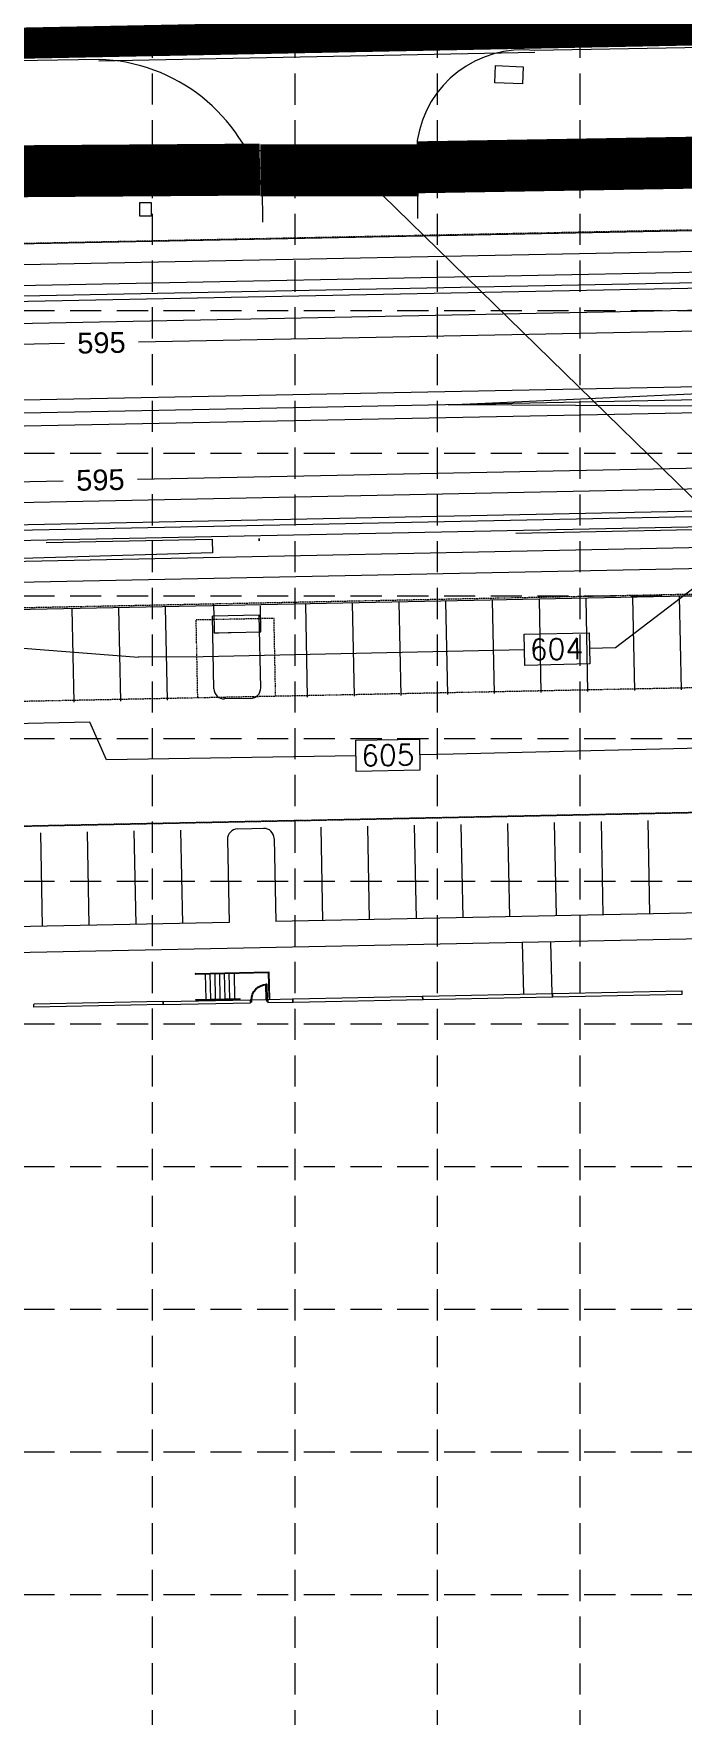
# Model space of a CAD drawing. Extents: x 2140663 to 2528301, y 336313 to 7007653.
# Drawn here: x 2527617.9 to 2527742.9, y 7007162 to 7007485.6 of the extents above; entities that cross this region are included whole.
import ezdxf

# ---------------------------------------------------------------- set-up
doc = ezdxf.new("R2010")
doc.units = 0
doc.header["$MEASUREMENT"] = 0
for name, pattern in [('HIDDEN', [0.375, 0.25, -0.125]), ('PHANTOM2', [1.25, 0.625, -0.125, 0.125, -0.125, 0.125, -0.125]), ('xdrc002pt$0$HIDDEN2', [0.1875, 0.125, -0.0625])]:
    doc.linetypes.add(name, pattern=pattern)
for name, color, linetype in [('1 PROPOSED CONTOURS', 43, 'Continuous'), ('1 SILT FENCE', 200, 'Continuous'), ('GRID', 254, 'HIDDEN'), ('LIMITS OF DISTURBANCE', 1, 'HIDDEN'), ('SANDBAGS', 250, 'HIDDEN'), ('xdrc002ar$0$BASE1$0$ADO', 8, 'Continuous'), ('xdrc002ar$0$BASE1$0$AFLHR', 7, 'Continuous'), ('xdrc002ar$0$BASE1$0$awa', 7, 'Continuous'), ('xdrc002ar$0$l-walk-n', 11, 'Continuous'), ('xdrc002ar$0$xdrc002ar$0$C-PKNG-FACE-N', 1, 'Continuous'), ('xdrc002ar$0$xdrc002ar$0$C-PKNG-STRP-N', 6, 'Continuous'), ('xdrc002ar$0$XR3$0$BASE1$0$ADO', 3, 'Continuous'), ('xdrc002ar$0$XR3$0$BASE1$0$AFLHR', 2, 'Continuous'), ('xdrc002ar$0$XR3$0$BASE1$0$AFLST', 2, 'Continuous'), ('xdrc002ar$0$XR3$0$BASE1$0$awa', 4, 'Continuous'), ('xdrc002bs$0$v-comm-exst', 2, 'Continuous'), ('xdrc002bs$0$v-pave-exst', 6, 'Continuous'), ('xdrc002GR$0$C-DETN-PONDSRF-FLT', 7, 'Continuous'), ('xdrc002GR$0$c-pond-cont-n', 5, 'Continuous'), ('xdrc002pt$0$V-ESMT-ACCS-N', 2, 'xdrc002pt$0$HIDDEN2'), ('xdrc002pt$0$V-ESMT-STRM-N', 2, 'xdrc002pt$0$HIDDEN2'), ('xdrc002pt$0$V-ESMT-WATR-N', 2, 'xdrc002pt$0$HIDDEN2'), ('xdrc002pt$0$v-prop-line', 3, 'PHANTOM2')]:
    doc.layers.add(name, color=color, linetype=linetype)
doc.styles.get("Standard").update_dxf_attribs({"font": 'ARIAL.TTF'})

# ---------------------------------------------------------------- blocks, each defined once
blk = doc.blocks.new('xdrc002ar$0$XR3$0$A$C52BE69D6')
at = {"layer": 'xdrc002ar$0$XR3$0$BASE1$0$awa', "lineweight": 0}
for p, q in [((6.889272481203079e-05, 299.2499246522784), (6.500418298412114, 299.2499246560037)), ((6.889272481203079e-05, 299.2499246522784), (6.889272481203079e-05, -7.534772157669067e-05)), ((6.500418298412114, 299.2499246560037), (7.250389759428799, 298.4999531945214)), ((7.250531383324414, 298.4998115710914), (7.250389759428799, 0.7498961100354791)), ((6.500418298412114, -7.535144686698914e-05), (7.250389759428799, 0.7498961100354791)), ((6.889272481203079e-05, -7.534772157669067e-05), (6.500418298412114, -7.535144686698914e-05))]:
    blk.add_line(p, q, dxfattribs=at)
blk = doc.blocks.new('xdrc002ar$0$XR3$0$BASE1$0$36D')
at = {"layer": 'xdrc002ar$0$XR3$0$BASE1$0$ADO'}
blk.add_lwpolyline([(-1.75, 1.000444171950221e-11), (0, 1.000444171950221e-11), (0, -35.99999999999), (-1.75, -35.99999999999)], close=True, dxfattribs=at)
blk.add_arc((0, 1.000444171950221e-11), 36, 180, 270, dxfattribs=at)
blk = doc.blocks.new('xdrc002ar$0$A$C52BE69D6')
at = {"layer": 'xdrc002ar$0$BASE1$0$awa', "lineweight": 0}
for p, q in [((6.889272481203079e-05, 299.2499246522784), (6.500418298412114, 299.2499246560037)), ((6.889272481203079e-05, 299.2499246522784), (6.889272481203079e-05, -7.534772157669067e-05)), ((6.500418298412114, 299.2499246560037), (7.250389759428799, 298.4999531945214)), ((7.250531383324414, 298.4998115710914), (7.250389759428799, 0.7498961100354791)), ((6.500418298412114, -7.535144686698914e-05), (7.250389759428799, 0.7498961100354791)), ((6.889272481203079e-05, -7.534772157669067e-05), (6.500418298412114, -7.535144686698914e-05))]:
    blk.add_line(p, q, dxfattribs=at)
blk = doc.blocks.new('xdrc002ar$0$BASE1$0$36D')
at = {"layer": 'xdrc002ar$0$BASE1$0$ADO'}
blk.add_lwpolyline([(-1.75, 1.000444171950221e-11), (0, 1.000444171950221e-11), (0, -35.99999999999), (-1.75, -35.99999999999)], close=True, dxfattribs=at)
blk.add_arc((0, 1.000444171950221e-11), 36, 180, 270, dxfattribs=at)

msp = doc.modelspace()

# ---------------------------------------------------------------- linework, layer by layer
at = {"color": 7, "linetype": 'Continuous', "lineweight": 0}
for p, q in [((2527667.908804057, 7007299.255125386), (2527667.846316957, 7007299.253856835)), ((2527667.910750366, 7007299.255207405), (2527667.848263267, 7007299.253938835))]:
    msp.add_line(p, q, dxfattribs=at)
at = {"layer": '1 PROPOSED CONTOURS', "color": 43, "lineweight": 0}
for p, q in [((2527638.118068302, 7007365.562673682), (2527595.832954275, 7007368.887940248)), ((2527638.118068302, 7007365.562673682), (2527638.118068302, 7007365.562673682)), ((2527628.725397511, 7007353.094623148, 605), (2527603.237625493, 7007352.575088453, 605)), ((2527631.967391452, 7007345.861662598, 605), (2527628.725397511, 7007353.094623148, 605)), ((2527628.725397511, 7007353.094623148, 605), (2527628.725397511, 7007353.094623148, 605))]:
    msp.add_line(p, q, dxfattribs=at)
for points, elevation in [([(2527620.304517682, 7007387.675234339), (2527652.315239553, 7007388.317742178)], 603), ([(2527652.315239553, 7007388.317742178), (2527652.323611201, 7007387.884056054)], 603), ([(2527710.810435494, 7007389.512763768), (2527710.810435498, 7007389.512763766)], 604), ([(2527652.365469441, 7007385.71562544), (2527613.459984818, 7007384.585251226)], 603), ([(2527652.357593842, 7007386.123614171), (2527652.365469441, 7007385.71562544)], 603), ([(2527661.68126879, 7007371.092934966), (2527661.584533546, 7007375.509809371)], 604), ([(2527652.660357749, 7007371.474427285), (2527652.682574814, 7007370.323491072)], 604), ([(2527652.682574814, 7007370.323491072), (2527653.551917106, 7007370.340882683)], 604), ([(2527653.551917106, 7007370.340882683), (2527655.359639722, 7007370.37706925)], 604), ([(2527655.966682511, 7007370.389218464), (2527661.694170471, 7007370.503851745)], 604), ([(2527661.694170471, 7007370.503851745), (2527661.68126879, 7007371.092934966)], 604), ([(2527757.046689653, 7007348.367118749), (2527698.718090786, 7007346.960716072)], 605)]:
    msp.add_lwpolyline(points, dxfattribs=dict(at, elevation=elevation))
at = {"layer": '1 PROPOSED CONTOURS', "color": 43, "lineweight": 0, "extrusion": (0.9998137399311232, 0.01929988199291224, 0), "elevation": 2662423.282156154}
msp.add_lwpolyline([(6957299.295941317, 603), (6957299.26036448, 603)], dxfattribs=at)
at = {"layer": '1 PROPOSED CONTOURS', "color": 43, "lineweight": 0, "extrusion": (0.9998137400335045, 0.01929987668914285, 0), "elevation": 2662423.24524937}
msp.add_lwpolyline([(6957299.274487991, 603.0000000000005), (6957297.549294983, 603.0000000000005)], dxfattribs=at)
at = {"layer": '1 PROPOSED CONTOURS', "color": 43, "lineweight": 0, "extrusion": (0.9999999998453847, 1.758495689056418e-05, 0), "elevation": 2527784.555068234}
for points in [[(7007343.555214948, 603), (7007344.048284861, 603)], [(7007344.048284861, 603), (7007343.555214948, 603)]]:
    msp.add_lwpolyline(points, dxfattribs=at)
at = {"layer": '1 PROPOSED CONTOURS', "color": 43, "lineweight": 0, "extrusion": (0.02009666196498834, -0.9997980416953542, 0), "elevation": -6955175.762555208}
msp.add_lwpolyline([(2668025.456540606, 604.0000000000005), (2668074.931965339, 604.0000000000005)], dxfattribs=at)
at = {"layer": '1 PROPOSED CONTOURS', "color": 43, "lineweight": 0, "extrusion": (-0.6056930790619465, 0.7956983687154692, 0), "elevation": 4044722.282200912}
msp.add_lwpolyline([(-6255662.672191896, 604), (-6255624.564311173, 604)], dxfattribs=at)
at = {"layer": '1 PROPOSED CONTOURS', "color": 43, "lineweight": 0, "extrusion": (0.9998137400284213, 0.01929987695247522, 0), "elevation": 2662423.267061802}
msp.add_lwpolyline([(6957287.150543987, 604.0000000000005), (6957282.896292115, 604.0000000000005)], dxfattribs=at)
at = {"layer": '1 PROPOSED CONTOURS', "color": 43, "lineweight": 0, "extrusion": (0.02000976291216023, -0.9997997846510067, 0), "elevation": -6955389.609493639}
msp.add_lwpolyline([(2667365.104122608, 604.0000000000005), (2667365.711286961, 604.0000000000005)], dxfattribs=at)
at = {"layer": '1 PROPOSED CONTOURS', "color": 43, "linetype": 'Continuous', "lineweight": 0, "extrusion": (0.02170636440222809, -0.9997643891159746, 0)}
for points, elevation in [([(2679221.372542728, 604.0000000000005), (2679233.848733204, 604.0000000000005)], -6950851.585836517), ([(2679233.848733205, 604.0000000000005), (2679221.372542729, 604.0000000000005)], -6950845.585836516)]:
    msp.add_lwpolyline(points, dxfattribs=dict(at, elevation=elevation))
at = {"layer": '1 PROPOSED CONTOURS', "color": 43, "linetype": 'Continuous', "lineweight": 0, "extrusion": (0.9997643891120878, 0.021706364581245, 0)}
for points, elevation in [([(6950845.585356775, 604.0000000000002), (6950851.585356777, 604.0000000000002)], 2679221.373787342), ([(6950851.585356774, 604.0000000000002), (6950845.585356773, 604.0000000000002)], 2679233.849977818)]:
    msp.add_lwpolyline(points, dxfattribs=dict(at, elevation=elevation))
at = {"layer": '1 PROPOSED CONTOURS', "color": 43, "lineweight": 0, "extrusion": (0.006888871814948932, -0.9999762714410365, 0), "elevation": -6989786.765958335}
msp.add_lwpolyline([(2575863.409595243, 604.0000000000005), (2575850.945869958, 604.0000000000005)], dxfattribs=at)
at = {"layer": '1 PROPOSED CONTOURS', "color": 43, "lineweight": 0, "extrusion": (0.02170636448467942, -0.9997643891141845, 0), "elevation": -6950848.585615559}
msp.add_lwpolyline([(2679221.37311597, 604.0000000000005), (2679159.43502885, 604.0000000000005)], dxfattribs=at)
at = {"layer": '1 PROPOSED CONTOURS', "color": 43, "lineweight": 0, "extrusion": (0.02170636443089999, -0.999764389115352, 0), "elevation": -6950848.585759679}
msp.add_lwpolyline([(2679238.878410916, 604), (2679233.848932545, 604)], dxfattribs=at)
at = {"layer": '1 PROPOSED CONTOURS', "color": 43, "linetype": 'Continuous', "lineweight": 0, "extrusion": (0.01646281673803226, -0.9998644786495068, 0)}
for points, elevation in [([(2642698.099056566, 605), (2642710.384770851, 605)], -6964787.274827694), ([(2642710.384770852, 605), (2642698.099056566, 605)], -6964781.274827694)]:
    msp.add_lwpolyline(points, dxfattribs=dict(at, elevation=elevation))
at = {"layer": '1 PROPOSED CONTOURS', "color": 43, "linetype": 'Continuous', "lineweight": 0, "extrusion": (0.9998644786488147, 0.01646281678006822, 0)}
for points, elevation in [([(6964781.274716592, 605), (6964787.274716591, 605)], 2642698.099349377), ([(6964787.274716591, 605), (6964781.274716591, 605)], 2642710.385063664)]:
    msp.add_lwpolyline(points, dxfattribs=dict(at, elevation=elevation))
at = {"layer": '1 PROPOSED CONTOURS', "color": 43, "lineweight": 0, "extrusion": (0.01646281669654233, -0.99986447865019, 0), "elevation": -6964784.274937356}
msp.add_lwpolyline([(2642698.09876756, 605.0000000000005), (2642650.069745234, 605.0000000000005)], dxfattribs=at)
at = {"layer": '1 PROPOSED CONTOURS', "color": 43, "lineweight": 0, "extrusion": (0.0164628166954087, -0.9998644786502087, 0), "elevation": -6964784.274940352}
msp.add_lwpolyline([(2642716.829484043, 605.0000000000005), (2642710.384473948, 605.0000000000005)], dxfattribs=at)
at = {"layer": '1 SILT FENCE', "color": 200, "linetype": 'Continuous', "lineweight": 0, "const_width": 10}
for points in [[(2527691.8070874, 7007459.910734712), (2528105.114774872, 7007466.851410929)], [(2527395.543867936, 7007457.618971909), (2527661.494530885, 7007459.479046433)]]:
    msp.add_lwpolyline(points, dxfattribs=at)
at = {"layer": 'GRID', "color": 253, "linetype": 'HIDDEN', "lineweight": 0, "ltscale": 24}
for p, q in [((2527640.809458301, 7006031.973076862), (2527640.809458301, 7007624.562990395)), ((2527668.266930372, 7006031.968759974), (2527668.266930372, 7007624.562990395)), ((2527695.724402441, 7006031.964443088), (2527695.724402441, 7007624.562990395)), ((2527723.181874511, 7006031.960126197), (2527723.181874511, 7007624.562990395)), ((2527228.947377252, 7007459.818157976), (2528272.331315909, 7007459.818157976)), ((2527228.947377252, 7007432.360685904), (2528272.331315909, 7007432.360685904)), ((2527228.947377252, 7007404.903213835), (2528272.331315909, 7007404.903213835)), ((2527228.947377252, 7007377.445741766), (2528272.331315909, 7007377.445741766)), ((2527228.947377252, 7007349.988269694), (2528272.331315909, 7007349.988269694)), ((2527228.947377252, 7007322.530797625), (2528272.331315909, 7007322.530797625)), ((2527228.947377252, 7007295.073325557), (2528272.331315909, 7007295.073325557)), ((2527228.947377252, 7007267.615853484), (2528272.331315909, 7007267.615853484)), ((2527228.947377252, 7007240.158381416), (2528272.331315909, 7007240.158381416)), ((2527228.947377252, 7007212.700909346), (2528272.331315909, 7007212.700909346)), ((2527228.947377252, 7007185.243437274), (2528272.331315909, 7007185.243437274))]:
    msp.add_line(p, q, dxfattribs=at)
at = {"layer": 'LIMITS OF DISTURBANCE', "color": 7, "linetype": 'Continuous', "lineweight": 0}
msp.add_line((2527861.060326104, 7007282.788573408), (2527679.655602895, 7007459.87654717), dxfattribs=at)
at = {"layer": 'LIMITS OF DISTURBANCE', "ltscale": 70, "const_width": 6}
msp.add_lwpolyline([(2527323.279507909, 7007478.034385583), (2527323.279507909, 7007463.102355542), (2527345.362386929, 7006446.874516389, 0.3527120601780434), (2527681.725039883, 7006131.321992346), (2528205.897920626, 7006144.525554366), (2528183.386823632, 7007495.015237641)], format="xyb", close=True, dxfattribs=at)
at = {"layer": 'SANDBAGS', "color": 2, "linetype": 'Continuous', "lineweight": 0, "const_width": 10}
msp.add_lwpolyline([(2527661.587537706, 7007459.35116212), (2527692.095476117, 7007459.312922503)], dxfattribs=at)
at = {"layer": 'xdrc002ar$0$BASE1$0$ADO', "color": 7, "lineweight": 0}
for points in [[(2527659.711679127, 7007299.192972964), (2527659.703644867, 7007299.588724595), (2527659.870277133, 7007299.59210744), (2527659.878311392, 7007299.19635581)], [(2527662.877692171, 7007299.257247038), (2527662.869657912, 7007299.652998668), (2527663.036290178, 7007299.656381514), (2527663.044324437, 7007299.260629884)]]:
    msp.add_lwpolyline(points, close=True, dxfattribs=at)
at = {"layer": 'xdrc002ar$0$BASE1$0$AFLHR', "color": 7, "lineweight": 0}
for p, q in [((2527659.639043489, 7007299.691601194), (2527662.721740401, 7007299.754183844)), ((2527663.096662998, 7007299.761795247), (2527662.867543634, 7007299.757143834))]:
    msp.add_line(p, q, dxfattribs=at)
at = {"layer": 'xdrc002ar$0$BASE1$0$awa', "color": 7, "lineweight": 0}
for p, q in [((2527617.939360129, 7007298.782530869), (2527618.000576304, 7007298.84628408)), ((2527617.950356949, 7007298.240946936), (2527617.939362068, 7007298.782532888)), ((2527642.853416268, 7007298.746510573), (2527617.952303132, 7007298.240986446)), ((2527642.778656149, 7007299.34932231), (2527618.002522486, 7007298.846323591)), ((2527642.842421428, 7007299.288094547), (2527642.778668188, 7007299.349310749)), ((2527642.853416268, 7007298.746510573), (2527642.842421428, 7007299.288094547)), ((2527642.90490457, 7007299.289363033), (2527642.966132333, 7007299.353128313)), ((2527642.915900576, 7007298.74781915), (2527642.904906509, 7007299.289365053)), ((2527642.915900576, 7007298.74781915), (2527659.713793743, 7007299.088811164)), ((2527642.966132242, 7007299.353128218), (2527659.639043489, 7007299.691601194)), ((2527659.639043489, 7007299.691601194), (2527659.702799156, 7007299.630382661)), ((2527659.702799156, 7007299.630382661), (2527659.713793405, 7007299.088827798)), ((2527663.096662998, 7007299.761795247), (2527663.035444466, 7007299.698039581)), ((2527663.035444466, 7007299.698039581), (2527663.046438715, 7007299.156484718)), ((2527663.046439156, 7007299.156463022), (2527667.848263268, 7007299.253938836)), ((2527663.096662969, 7007299.761795217), (2527667.773515186, 7007299.856739013)), ((2527667.837268427, 7007299.795522811), (2527667.773515186, 7007299.856739013)), ((2527667.848263268, 7007299.253938836), (2527667.837268427, 7007299.795522811))]:
    msp.add_line(p, q, dxfattribs=at)
at = {"layer": 'xdrc002ar$0$BASE1$0$awa', "color": 7, "linetype": 'Continuous', "lineweight": 0}
for p, q in [((2527659.639043489, 7007299.691601194), (2527659.702799156, 7007299.630382661)), ((2527659.702799156, 7007299.630382661), (2527659.713793405, 7007299.088827798)), ((2527663.096662998, 7007299.761795247), (2527663.035444466, 7007299.698039581)), ((2527663.035444466, 7007299.698039581), (2527663.046438715, 7007299.156484718))]:
    msp.add_line(p, q, dxfattribs=at)
at = {"layer": 'xdrc002ar$0$l-walk-n', "color": 7, "lineweight": 0}
for p, q in [((2527712.291838231, 7007300.759597079), (2527712.090278491, 7007310.687247193)), ((2527717.74904475, 7007300.870394005), (2527717.54748501, 7007310.798044122))]:
    msp.add_line(p, q, dxfattribs=at)
at = {"layer": 'xdrc002ar$0$xdrc002ar$0$C-PKNG-FACE-N', "color": 7, "lineweight": 0}
for p, q in [((2527630.469384026, 7007480.377542998), (2527714.464244336, 7007482.088874218)), ((2527652.324158567, 7007375.537809113), (2527578.049344981, 7007374.029817601)), ((2527766.151192162, 7007377.848824006), (2527652.324158566, 7007375.537809113)), ((2527661.362897958, 7007373.720910055), (2527652.364755913, 7007373.538221991)), ((2527652.648937344, 7007359.541112142), (2527652.364755913, 7007373.538221991)), ((2527661.647079389, 7007359.723800205), (2527661.362897958, 7007373.720910055)), ((2527659.688089615, 7007357.683615735), (2527654.689121812, 7007357.582122367)), ((2527657.201072139, 7007332.577479707), (2527662.701318786, 7007332.689150469)), ((2527655.242089414, 7007330.537302585), (2527655.566867025, 7007314.540663199)), ((2527664.24154598, 7007330.720017346), (2527664.566323587, 7007314.72337796)), ((2527772.543238985, 7007316.915643906), (2527664.566323075, 7007314.723403161)), ((2527984.597762405, 7007316.219929855), (2527592.681424751, 7007308.262905365)), ((2527655.566866513, 7007314.54068841), (2527604.573516238, 7007313.505377304))]:
    msp.add_line(p, q, dxfattribs=at)
for centre, radius, start, end in [((2527654.648568692, 7007359.581693787), 1.9999992, 181.1631084898884, 271.1631088099875), ((2527659.647536496, 7007359.683187156), 1.9999992, 271.1631088099875, 1.163108489888423), ((2527657.241669335, 7007330.577899786), 1.999992, 91.16310870003836, 181.1631082732395), ((2527662.241966055, 7007330.67942013), 1.999992, 1.163108273239462, 91.16310870003836)]:
    msp.add_arc(centre, radius, start, end, dxfattribs=at)
at = {"layer": 'xdrc002ar$0$xdrc002ar$0$C-PKNG-STRP-N', "color": 7, "lineweight": 0}
for p, q in [((2527625.695108554, 7007356.993460832), (2527625.331368502, 7007374.909161562)), ((2527634.693250598, 7007357.176148895), (2527634.329510547, 7007375.091849625)), ((2527643.691392645, 7007357.358836958), (2527643.327652594, 7007375.274537686)), ((2527670.685818782, 7007357.906901147), (2527670.322078729, 7007375.822601876)), ((2527679.683960826, 7007358.089589209), (2527679.320220773, 7007376.005289938)), ((2527688.68210287, 7007358.272277272), (2527688.318362819, 7007376.187978002)), ((2527697.680244918, 7007358.454965333), (2527697.316504864, 7007376.370666065)), ((2527706.678386963, 7007358.637653398), (2527706.31464691, 7007376.553354128)), ((2527715.676529008, 7007358.820341462), (2527715.312788955, 7007376.736042192)), ((2527724.674671054, 7007359.003029524), (2527724.310931001, 7007376.918730256)), ((2527724.674671054, 7007359.003029522), (2527724.310931002, 7007376.918730252)), ((2527733.6728131, 7007359.185717585), (2527733.309073047, 7007377.101418315)), ((2527742.670955145, 7007359.368405648), (2527742.307215092, 7007377.284106378)), ((2527673.199058429, 7007332.902284669), (2527673.56443324, 7007314.906065362)), ((2527682.197168083, 7007333.084972071), (2527682.56254289, 7007315.088752778)), ((2527691.195177757, 7007333.267657446), (2527691.560552564, 7007315.271438153)), ((2527700.193287411, 7007333.450344862), (2527700.558662218, 7007315.454125555)), ((2527709.191297081, 7007333.633030238), (2527709.556671892, 7007315.63681093)), ((2527718.189406731, 7007333.815717639), (2527718.554781542, 7007315.819498332)), ((2527727.187516385, 7007333.998405041), (2527727.552891196, 7007316.002185734)), ((2527736.185626038, 7007334.181092443), (2527736.551000846, 7007316.184873151)), ((2527619.209006579, 7007331.808449121), (2527619.57438139, 7007313.812229814)), ((2527628.207116229, 7007331.991136523), (2527628.572491043, 7007313.994917216)), ((2527637.205225882, 7007332.173823925), (2527637.570600693, 7007314.177604618)), ((2527646.203335536, 7007332.356511341), (2527646.568710347, 7007314.360292034))]:
    msp.add_line(p, q, dxfattribs=at)
at = {"layer": 'xdrc002ar$0$XR3$0$BASE1$0$ADO', "color": 7, "lineweight": 0}
for points in [[(2527659.709732798, 7007299.19289327), (2527659.701698652, 7007299.588644902), (2527659.868330918, 7007299.592027701), (2527659.876365065, 7007299.196276069)], [(2527662.875745861, 7007299.257166445), (2527662.867711714, 7007299.652918079), (2527663.034343981, 7007299.656300877), (2527663.042378128, 7007299.260549244)]]:
    msp.add_lwpolyline(points, close=True, dxfattribs=at)
at = {"layer": 'xdrc002ar$0$XR3$0$BASE1$0$AFLHR', "color": 7, "lineweight": 0}
for p, q in [((2527649.073938454, 7007304.748996262), (2527663.216855188, 7007305.036111369)), ((2527649.076475553, 7007304.624022063), (2527663.094418087, 7007304.908600071)), ((2527656.512443562, 7007304.77497952), (2527656.611390424, 7007299.900985726)), ((2527663.094418087, 7007304.908600071), (2527663.190827851, 7007300.159580476)), ((2527663.216855188, 7007305.036111369), (2527663.323836198, 7007299.766365942)), ((2527649.175425534, 7007299.750028333), (2527657.611184024, 7007299.921282519)), ((2527649.177962632, 7007299.625054133), (2527657.613721122, 7007299.796308318)), ((2527656.613927524, 7007299.776011527), (2527656.616887473, 7007299.630208293)), ((2527659.637097302, 7007299.691521519), (2527662.719794232, 7007299.754103296)), ((2527663.094716832, 7007299.761714594), (2527662.865597465, 7007299.757063244))]:
    msp.add_line(p, q, dxfattribs=at)
for centre, radius, start, end in [((2527649.075210121, 7007304.686509226), 0.06249997507761018, 91.1630006841799, 271.1630006841799), ((2527649.176694083, 7007299.687541233), 0.062499975, 91.1630006841799, 271.1630006841799), ((2527657.612452573, 7007299.858795418), 0.062499975, 271.1630006841799, 91.1630006841799), ((2527663.253314951, 7007300.160849025), 0.062499975, 181.1630006755155, 1.163000675515473)]:
    msp.add_arc(centre, radius, start, end, dxfattribs=at)
at = {"layer": 'xdrc002ar$0$XR3$0$BASE1$0$AFLST', "color": 7, "lineweight": 0}
for p, q in [((2527651.112525631, 7007299.789353368), (2527651.013578768, 7007304.663347161)), ((2527652.029003097, 7007299.807958761), (2527651.930056234, 7007304.681952556)), ((2527652.945480562, 7007299.826564154), (2527652.846533699, 7007304.700557948)), ((2527653.861958028, 7007299.845169546), (2527653.763011165, 7007304.719163341)), ((2527654.778435493, 7007299.86377494), (2527654.67948863, 7007304.737768734)), ((2527655.694912959, 7007299.882380334), (2527655.595966096, 7007304.756374127)), ((2527651.118022679, 7007299.518575934), (2527651.11506273, 7007299.664379168)), ((2527652.034500145, 7007299.537181327), (2527652.031540196, 7007299.682984561)), ((2527652.95097761, 7007299.55578672), (2527652.948017661, 7007299.701589954)), ((2527653.867455076, 7007299.574392114), (2527653.864495127, 7007299.720195347)), ((2527654.783932541, 7007299.592997506), (2527654.780972593, 7007299.738800741)), ((2527655.700410007, 7007299.6116029), (2527655.697450058, 7007299.757406133))]:
    msp.add_line(p, q, dxfattribs=at)
at = {"layer": 'xdrc002ar$0$XR3$0$BASE1$0$awa', "color": 7, "lineweight": 0}
for p, q in [((2527617.939359867, 7007298.782502527), (2527618.00057606, 7007298.846255721)), ((2527617.950356534, 7007298.240918591), (2527617.939361807, 7007298.782504546)), ((2527642.851469814, 7007298.746435658), (2527617.950356534, 7007298.240918591)), ((2527642.776709865, 7007299.349247416), (2527618.00057606, 7007298.846255721)), ((2527642.840475127, 7007299.288019635), (2527642.776721904, 7007299.349235856)), ((2527642.851469814, 7007298.746435658), (2527642.840475127, 7007299.288019635)), ((2527642.902958269, 7007299.289288104), (2527642.96418605, 7007299.353053367)), ((2527642.913954122, 7007298.747744218), (2527642.902960208, 7007299.289290124)), ((2527642.913954122, 7007298.747744218), (2527659.711847385, 7007299.08873147)), ((2527642.96418596, 7007299.353053272), (2527659.637097302, 7007299.691521519)), ((2527659.637097302, 7007299.691521519), (2527659.700852952, 7007299.630302969)), ((2527659.700852952, 7007299.630302969), (2527659.711847048, 7007299.088748103)), ((2527663.094716832, 7007299.761714594), (2527663.033498281, 7007299.697958943)), ((2527663.033498281, 7007299.697958943), (2527663.044492377, 7007299.156404079)), ((2527663.044492817, 7007299.156382383), (2527667.846316957, 7007299.253856835)), ((2527663.094716802, 7007299.761714564), (2527667.771569047, 7007299.856657033)), ((2527667.835322271, 7007299.795440813), (2527667.771569047, 7007299.856657033)), ((2527667.846316957, 7007299.253856835), (2527667.835322271, 7007299.795440813))]:
    msp.add_line(p, q, dxfattribs=at)
at = {"layer": 'xdrc002ar$0$XR3$0$BASE1$0$awa', "color": 7, "linetype": 'Continuous', "lineweight": 0}
for p, q in [((2527659.637097302, 7007299.691521519), (2527659.700852952, 7007299.630302969)), ((2527659.700852952, 7007299.630302969), (2527659.711847048, 7007299.088748103)), ((2527663.094716832, 7007299.761714594), (2527663.033498281, 7007299.697958943)), ((2527663.033498281, 7007299.697958943), (2527663.044492377, 7007299.156404079))]:
    msp.add_line(p, q, dxfattribs=at)
at = {"layer": 'xdrc002bs$0$v-comm-exst', "color": 7, "lineweight": 0}
for points in [[(2527706.74265208, 7007476.182088847), (2527706.894134378, 7007479.478184028), (2527712.168640777, 7007479.251260624), (2527712.04896316, 7007475.973188098), (2527706.74265208, 7007476.182088847)], [(2527712.15563182, 7007457.767745992), (2527713.65563182, 7007457.767745992), (2527713.65563182, 7007459.267745992), (2527712.15563182, 7007459.267745992), (2527712.15563182, 7007457.767745992)]]:
    msp.add_lwpolyline(points, dxfattribs=at)
at = {"layer": 'xdrc002bs$0$v-pave-exst', "color": 7, "lineweight": 0}
for points, format in [([(2527875.325527198, 7007485.54518708), (2527828.33418015, 7007484.507504335), (2527790.241843021, 7007483.725919287), (2527714.462598443, 7007482.397023675, 0.4043652713190415), (2527691.802102856, 7007465.051320417, -0.5814380765081351)], "xyb"), ([(2527661.907952487, 7007455.796298092, 0.3313427926009946), (2527630.467704535, 7007480.68569177), (2527606.798120412, 7007480.250347688), (2527603.757752875, 7007479.745863429), (2527602.165658521, 7007479.252640828), (2527599.950462448, 7007478.723752975), (2527597.429241329, 7007478.522443344), (2527586.508153763, 7007478.278237397), (2527583.075748519, 7007478.519942976), (2527581.192221266, 7007479.018886419), (2527579.369442957, 7007479.513829274), (2527576.441932031, 7007479.713808711), (2527517.506526839, 7007478.450732788), (2527457.125498852, 7007477.29414254), (2527298.018688595, 7007474.010729227)], "xyb"), ([(2527639.83185264, 7007450.533533424, 0, 2.00000004, 0), (2527639.83185264, 7007444.533533424, 0, 0, 0), (2527639.83185264, 7007442.791563026, 0, 0, 0.3648807555347859)], "xyseb")]:
    msp.add_lwpolyline(points, format=format, dxfattribs=at)
for points in [[(2527691.802102856, 7007465.051320417), (2527691.850079918, 7007450.065724562)], [(2527661.907952487, 7007455.796298092), (2527662.010237543, 7007449.342298075)]]:
    msp.add_lwpolyline(points, dxfattribs=at)
msp.add_lwpolyline([(2527640.545998043, 7007450.533533424), (2527638.358706078, 7007450.533533423), (2527638.358706078, 7007453.124084746), (2527640.545998043, 7007453.124084747)], close=True, dxfattribs=at)
at = {"layer": 'xdrc002GR$0$C-DETN-PONDSRF-FLT', "lineweight": 0}
for points in [[(2528069.719467446, 7007444.094669045, 599.5), (2527431.032377092, 7007431.464485042, 599.5), (2527430.034297553, 7007431.406590907, 599.5), (2527429.043539699, 7007431.272750066, 599.5), (2527428.065874036, 7007431.063742053, 599.5), (2527427.10699482, 7007430.780784201, 599.5), (2527426.172486885, 7007430.425524552, 599.5), (2527425.267793122, 7007430.000032258, 599.5), (2527424.398182772, 7007429.506785531, 599.5), (2527423.568720737, 7007428.948657203, 599.5), (2527422.784238084, 7007428.328898003, 599.5), (2527422.049303906, 7007427.651117618, 599.5), (2527421.368198705, 7007426.919263669, 599.5), (2527420.744889469, 7007426.137598719, 599.5), (2527420.18300656, 7007425.310675451, 599.5), (2527419.685822573, 7007424.443310141, 599.5), (2527419.256233276, 7007423.540554618, 599.5), (2527418.896740742, 7007422.607666835, 599.5), (2527418.609438776, 7007421.650080246, 599.5), (2527418.396000721, 7007420.673372155, 599.5), (2527418.257669714, 7007419.683231241, 599.5), (2527418.24097502, 7007419.416353002, 599.5)], [(2527419.247752551, 7007419.436793472, 599.5), (2527419.318341601, 7007420.115274454, 599.5), (2527419.503524384, 7007421.097688973, 599.5), (2527419.769174002, 7007422.061463444, 599.5), (2527420.113477067, 7007423.000018905, 599.5), (2527420.53408328, 7007423.906948541, 599.5), (2527421.02812148, 7007424.776061427, 599.5), (2527421.592219238, 7007425.601424784, 599.5), (2527422.222525885, 7007426.377404477, 599.5), (2527422.91473879, 7007427.098703475, 599.5), (2527423.664132738, 7007427.760398014, 599.5), (2527424.465592179, 7007428.357971203, 599.5), (2527425.313646153, 7007428.887343858, 599.5), (2527426.202505633, 7007429.344902353, 599.5), (2527427.126103045, 7007429.727523278, 599.5), (2527428.078133684, 7007430.032594769, 599.5), (2527429.052098752, 7007430.258034332, 599.5), (2527430.041349725, 7007430.402303061, 599.5), (2527431.039133728, 7007430.464416142, 599.5), (2527431.052148456, 7007430.464680514, 599.5), (2528069.73923881, 7007443.094864517, 599.5)], [(2527878.404955037, 7007439.311185082, 593.5), (2527878.591249084, 7007429.890609457, 593.5476332221929), (2527878.484244171, 7007428.209369188, 593.5576332221929), (2527878.123678047, 7007426.671007462, 593.5676332221929), (2527877.512899943, 7007425.213778982, 593.5776332221928), (2527876.668836682, 7007423.878068708, 593.5876332221928), (2527875.614880238, 7007422.700893888, 593.5976332221928), (2527874.380239477, 7007421.714878209, 593.6076332221928), (2527872.999130661, 7007420.947347648, 593.6176332221928), (2527871.509829195, 7007420.41957319, 593.6276332221928), (2527869.894289348, 7007420.135760265, 593.6376332221929), (2527869.238751064, 7007420.099556943, 593.6418810018062), (2527472.917048349, 7007412.262204312, 595.6235770678022), (2527470.618590069, 7007412.024376136, 595.6335770678022), (2527468.290628687, 7007411.380663644, 595.6435770678022), (2527466.101714739, 7007410.359671135, 595.6535770678022), (2527464.112510775, 7007408.989693924, 595.6635770678022), (2527462.37814467, 7007407.308698925, 595.6735770678023), (2527460.946681844, 7007405.363272456, 595.6835770678023), (2527459.857793196, 7007403.207329165, 595.6935770678023), (2527459.141655678, 7007400.900617861, 595.7035770678023), (2527458.826183722, 7007398.56675085, 595.7135770678022), (2527458.809899167, 7007397.52465827, 595.7178248474175), (2527458.990332815, 7007388.400433063, 595.7632336312455)], [(2527880.904466356, 7007439.360613493, 593), (2527881.092821113, 7007429.835831252, 593.0476332221929), (2527880.965932309, 7007427.84217919, 593.0576332221929), (2527880.510062607, 7007425.897203066, 593.0676332221929), (2527879.737845768, 7007424.054805046, 593.0776332221928), (2527878.670682653, 7007422.366044496, 593.0876332221928), (2527877.338148126, 7007420.877722943, 593.0976332221928), (2527875.777171432, 7007419.631087042, 593.1076332221928), (2527874.031012755, 7007418.660685483, 593.1176332221928), (2527872.148064329, 7007417.993411525, 593.1276332221928), (2527870.180509315, 7007417.64775769, 593.1376332221929), (2527869.33242315, 7007417.600920553, 593.1418810018062), (2527473.070683376, 7007409.764753703, 595.1235770678022), (2527471.083606528, 7007409.559145072, 595.1335770678022), (2527469.15817382, 7007409.026737147, 595.1435770678022), (2527467.347745804, 7007408.182284836, 595.1535770678022), (2527465.702495842, 7007407.049190897, 595.1635770678022), (2527464.26801963, 7007405.658857374, 595.1735770678023), (2527463.084071577, 7007404.049815324, 595.1835770678023), (2527462.183463072, 7007402.266656994, 595.1935770678023), (2527461.591153162, 7007400.358800007, 595.2035770678023), (2527461.323556848, 7007398.37911783, 595.2135770678022), (2527461.310285414, 7007397.529843004, 595.2178248474175), (2527461.489844134, 7007388.449861472, 595.2632336312455)], [(2527869.426095236, 7007415.102284163, 593.6418810018062), (2527473.224318404, 7007407.267303094, 595.6235770678022), (2527471.548622988, 7007407.093914007, 595.6335770678022), (2527470.025718953, 7007406.67281065, 595.6435770678022), (2527468.59377687, 7007406.004898537, 595.6535770678022), (2527467.292480909, 7007405.108687871, 595.6635770678022), (2527466.157894589, 7007404.009015822, 595.6735770678023), (2527465.221461311, 7007402.736358193, 595.6835770678023), (2527464.509132949, 7007401.325984823, 595.6935770678023), (2527464.040650645, 7007399.816982153, 595.7035770678023), (2527463.820929974, 7007398.19148481, 595.7135770678022), (2527463.810671662, 7007397.535027739, 595.7178248474175), (2527463.989355452, 7007388.499289882, 595.7632336312455)], [(2528077.849741885, 7007400.443573497, 599.5), (2527439.918972677, 7007387.53681334, 599.5)], [(2527439.939271359, 7007386.537019379, 599.5), (2528077.876160851, 7007399.443922539, 599.5)]]:
    msp.add_polyline3d(points, dxfattribs=at)
at = {"layer": 'xdrc002GR$0$c-pond-cont-n', "lineweight": 0}
for points, elevation in [([(2527901.433511238, 7007450.768730691), (2527552.797122758, 7007443.874365981)], 602), ([(2527888.425200401, 7007446.510706311), (2527538.074861302, 7007439.582447833)], 601), ([(2527873.252789224, 7007442.20988635), (2527524.616400743, 7007435.31552164)], 600), ([(2527637.916783539, 7007399.858446671), (2527753.224918704, 7007402.199532166), (2527928.679979024, 7007404.804184627), (2527988.125624859, 7007406.375225487)], 595), ([(2527602.151600836, 7007395.131486669), (2527753.295203572, 7007398.200134823), (2527928.762506703, 7007400.804969029), (2527964.501747323, 7007401.749492493)], 596), ([(2527503.939122953, 7007385.835987583), (2527535.017258405, 7007386.466962783), (2527753.423473455, 7007390.901234671), (2527887.160826358, 7007392.886582512)], 600), ([(2527610.048870133, 7007383.989495135), (2527753.493758323, 7007386.901837328), (2527900.831106726, 7007389.089078814)], 601), ([(2527539.150914404, 7007378.549239188), (2527753.56404319, 7007382.902439984), (2527900.749259725, 7007385.087423053)], 602)]:
    msp.add_lwpolyline(points, dxfattribs=dict(at, elevation=elevation))
for points, elevation in [([(2527967.950204018, 7007436.781122245), (2527897.98615808, 7007435.397567143, -0.4142135623912387), (2527895.947006296, 7007437.357633469), (2527895.91141784, 7007439.157281618, 0.414213562626211), (2527895.809460251, 7007439.255284934), (2527865.51538736, 7007438.656212674, 0.414213562680143), (2527865.417384044, 7007438.554255085), (2527865.452972501, 7007436.754606935, -0.4142135623912387), (2527863.492906175, 7007434.715455151), (2527601.453123767, 7007429.533558177)], 596), ([(2527987.581828185, 7007433.168560085), (2527898.065244103, 7007431.398349043, -0.4142135623912387), (2527891.947788751, 7007437.278548021), (2527891.914177431, 7007438.978215717, 0.414213562626211), (2527891.812219842, 7007439.076219033), (2527869.516582042, 7007438.635317667, 0.414213562680143), (2527869.418578726, 7007438.533360078), (2527869.452190045, 7007436.833692382, -0.4142135623912387), (2527863.571991067, 7007430.71623703), (2527638.121044593, 7007426.257892703)], 595), ([(2527623.838122773, 7007425.975444638), (2527600.414283103, 7007425.512232821, 0.4142135623912387), (2527597.474183614, 7007422.453505144), (2527597.588384222, 7007416.678573183, -0.4069053422847286), (2527595.6783228, 7007414.641036154), (2527497.781263753, 7007410.253411102), (2527595.946871861, 7007409.74286346, -0.4067640896896692), (2527597.93605816, 7007407.783487872), (2527598.052470377, 7007402.04970515, 0.4142135623438139), (2527601.112748304, 7007399.111219314), (2527623.634012674, 7007399.568465503)], 595), ([(2527872.356839479, 7007407.968501285), (2527800.818410437, 7007406.906504329, -0.4227359222708438), (2527797.774180939, 7007409.948668005), (2527797.798545845, 7007411.668606308, 0.4168393935708491), (2527795.809163217, 7007413.69690864), (2527697.742169249, 7007414.207683901), (2527795.669471269, 7007418.595921431, 0.4069075487873042), (2527797.57954782, 7007420.633459138), (2527797.54443296, 7007422.409158304, -0.4142135623912387), (2527800.484532449, 7007425.46788598), (2527811.209825785, 7007425.679981124)], 594)]:
    msp.add_lwpolyline(points, format="xyb", dxfattribs=dict(at, elevation=elevation))
at = {"layer": 'xdrc002pt$0$V-ESMT-ACCS-N', "color": 7, "lineweight": 0}
for p, q in [((2527664.217308805, 7007373.086796648), (2527649.220399398, 7007372.782316422)), ((2527733.671174891, 7007359.493817884), (2527654.679349866, 7007357.890057526)), ((2527733.671174891, 7007359.493817884), (2527654.679349866, 7007357.890057526)), ((2527762.657021892, 7007360.082313621), (2527733.671174891, 7007359.493817884)), ((2527762.657021892, 7007360.082313621), (2527733.671174891, 7007359.493817884)), ((2527733.671174891, 7007359.493817884), (2527733.671174891, 7007359.493817884)), ((2527733.671174891, 7007359.493817884), (2527733.671174891, 7007359.493817884)), ((2527654.679349973, 7007357.890057527), (2527528.70531116, 7007355.332423628)), ((2527654.679349973, 7007357.890057527), (2527528.70531116, 7007355.332423628)), ((2527654.679349866, 7007357.890057526), (2527654.679349973, 7007357.890057527)), ((2527654.679349866, 7007357.890057526), (2527654.679349973, 7007357.890057527)), ((2527763.144190255, 7007336.087258569), (2527734.158343254, 7007335.498762831)), ((2527734.158343254, 7007335.498762831), (2527763.144190255, 7007336.087258569)), ((2527655.166518336, 7007333.895002475), (2527529.192479522, 7007331.337368576)), ((2527529.192479522, 7007331.337368576), (2527655.166518336, 7007333.895002475)), ((2527734.158343254, 7007335.498762831), (2527655.166518229, 7007333.895002473)), ((2527655.166518229, 7007333.895002473), (2527734.158343254, 7007335.498762831)), ((2527655.166518229, 7007333.895002473), (2527655.166518336, 7007333.895002475)), ((2527655.166518336, 7007333.895002475), (2527655.166518229, 7007333.895002473))]:
    msp.add_line(p, q, dxfattribs=at)
at = {"layer": 'xdrc002pt$0$V-ESMT-STRM-N', "color": 7, "lineweight": 0}
for p, q in [((2528101.806410341, 7007455.094461684), (2527397.991979818, 7007440.805012335)), ((2528103.229515356, 7007385.000620446), (2527399.477327568, 7007370.712434803))]:
    msp.add_line(p, q, dxfattribs=at)
at = {"layer": 'xdrc002pt$0$V-ESMT-WATR-N', "color": 7, "lineweight": 0}
for p, q in [((2527649.524879624, 7007357.785407019), (2527649.220399398, 7007372.782316422)), ((2527664.521789032, 7007358.089887239), (2527664.217308805, 7007373.086796648))]:
    msp.add_line(p, q, dxfattribs=at)
at = {"layer": 'xdrc002pt$0$v-prop-line', "color": 7, "lineweight": 0}
msp.add_line((2527332.689760574, 7007456.482693586), (2528169.444881075, 7007473.471219813), dxfattribs=at)

# ---------------------------------------------------------------- block references
at = {"layer": 'xdrc002ar$0$BASE1$0$ADO', "color": 7, "lineweight": 0, "xscale": -0.0833333006104392, "yscale": 0.08333330060098731, "zscale": 0.08333330000000001, "rotation": 181.163017357427}
msp.add_blockref('xdrc002ar$0$BASE1$0$36D', (2527662.869657912, 7007299.652998668), dxfattribs=at)
at = {"layer": 'xdrc002ar$0$BASE1$0$awa', "color": 7, "linetype": 'Continuous', "lineweight": 0, "xscale": 0.08333330060098763, "yscale": 0.08333330060098731, "zscale": 0.08333330000000001, "rotation": 91.16301703732765}
for p in [(2527692.843096856, 7007299.761359864), (2527717.837936682, 7007300.268786761), (2527742.832776508, 7007300.776213658)]:
    msp.add_blockref('xdrc002ar$0$A$C52BE69D6', p, dxfattribs=at)
at = {"layer": 'xdrc002ar$0$XR3$0$BASE1$0$ADO', "color": 7, "lineweight": 0, "xscale": -0.08333329999999987, "yscale": 0.08333329999999961, "zscale": 0.08333330000000001, "rotation": 181.1630006755153}
msp.add_blockref('xdrc002ar$0$XR3$0$BASE1$0$36D', (2527662.867711714, 7007299.652918079), dxfattribs=at)
at = {"layer": 'xdrc002ar$0$XR3$0$BASE1$0$awa', "color": 7, "linetype": 'Continuous', "lineweight": 0, "xscale": 0.08333330000000119, "yscale": 0.08333329999999961, "zscale": 0.08333330000000001, "rotation": 91.1630006841798}
for p in [(2527692.841150688, 7007299.761270777), (2527717.835990658, 7007300.268690588), (2527742.830830629, 7007300.776110398)]:
    msp.add_blockref('xdrc002ar$0$XR3$0$A$C52BE69D6', p, dxfattribs=at)

# ---------------------------------------------------------------- texts
at = {"layer": '1 PROPOSED CONTOURS', "color": 43, "lineweight": 0, "char_height": 4, "width": 15.04761904761905, "attachment_point": 1}
for s, insert, rotation in [('\\Fsimplex.shx;\\W1.0000000000;\\T1.0000000000;\\o\\l604', (2527713.422869424, 7007369.06691827, 604), 1.243780758247113), ('\\Fsimplex.shx;\\W1.0000000000;\\T1.0000000000;\\o\\l605', (2527680.956843663, 7007348.668547363, 605), 0.9432925285178666)]:
    msp.add_mtext(s, dxfattribs=dict(at, insert=insert, rotation=rotation))
at = {"layer": 'xdrc002GR$0$c-pond-cont-n', "lineweight": 0, "char_height": 4, "attachment_point": 5}
for insert, rotation in [((2527630.979583683, 7007426.11666867, 595), 1.1328895592627561), ((2527630.775398106, 7007399.713456087, 595), 1.163108677378568)]:
    msp.add_mtext('{595}', dxfattribs=dict(at, insert=insert, rotation=rotation))

doc.saveas('drawing.dxf')
